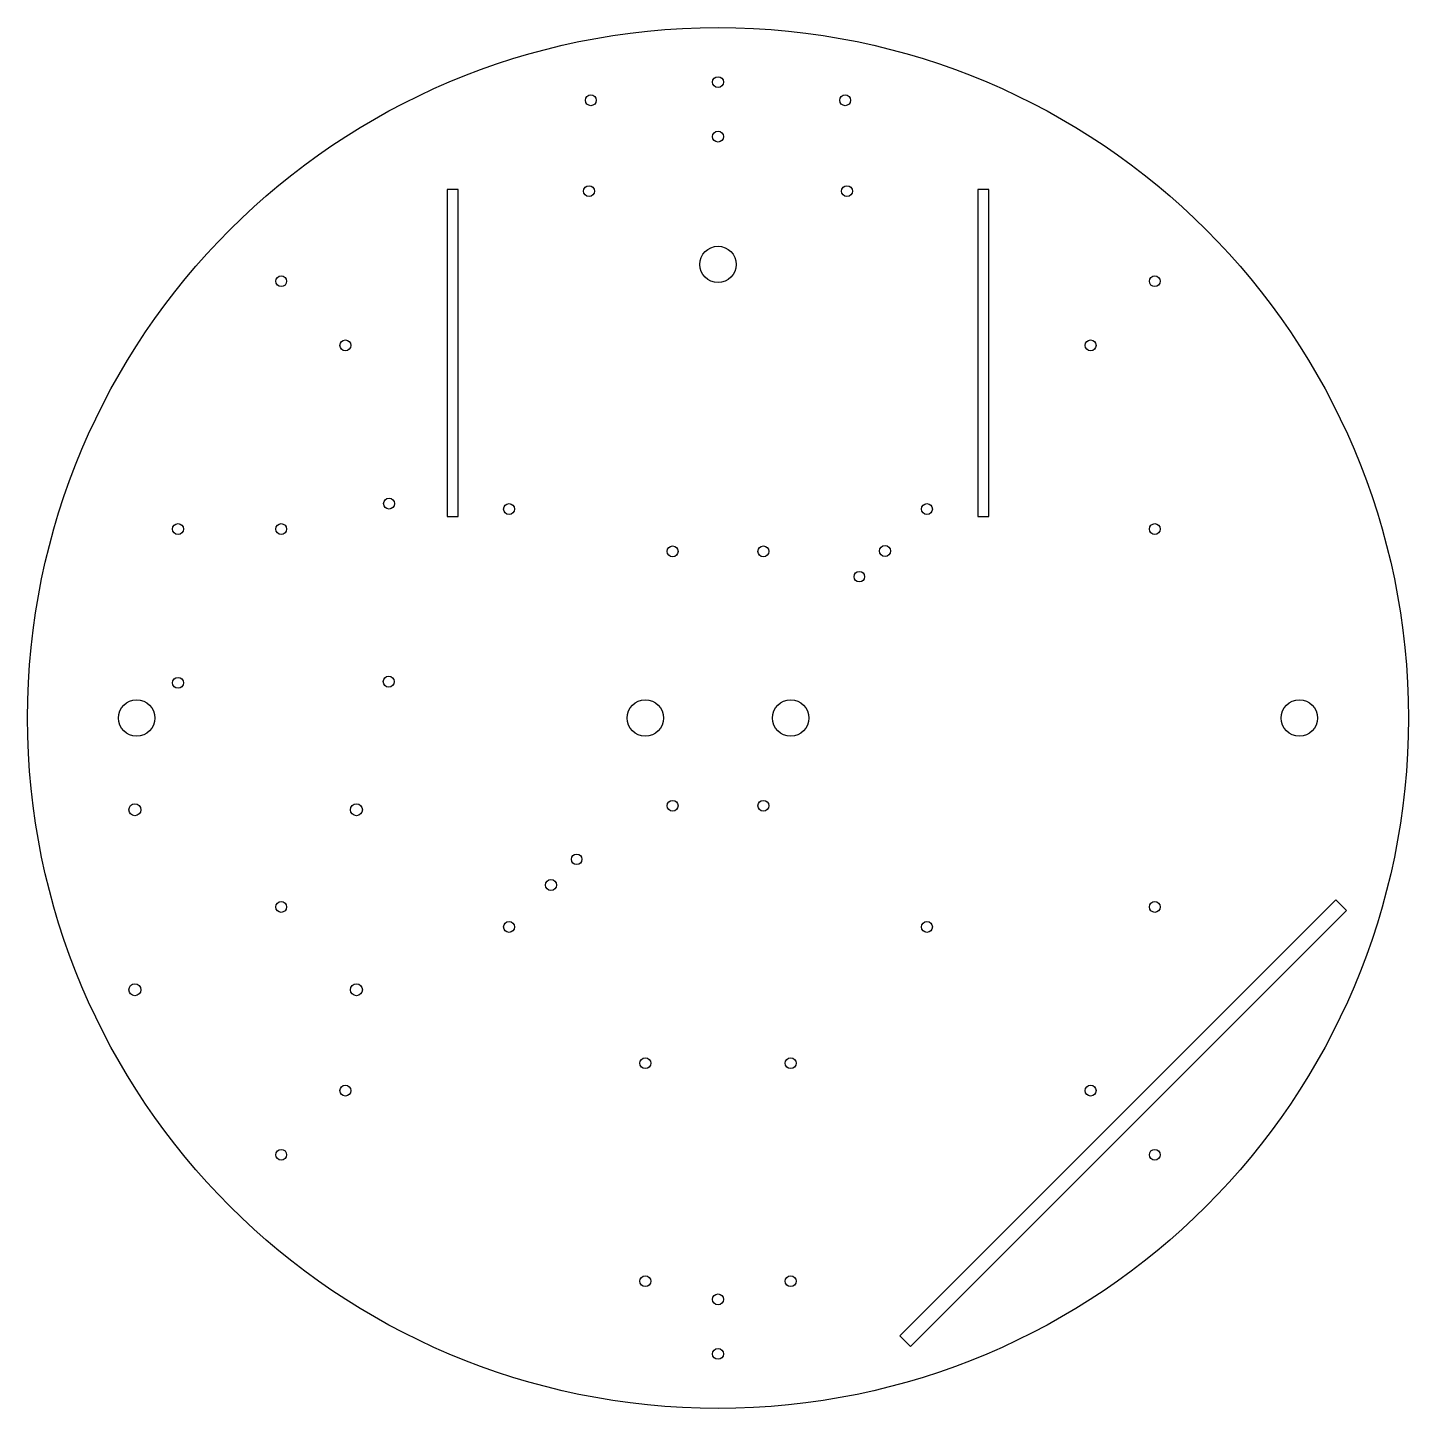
# Model space of a CAD drawing. Header units: millimetres. Extents: x 360 to 740, y -190 to 190.
import ezdxf

# ---------------------------------------------------------------- set-up
doc = ezdxf.new("R2010")
doc.units = ezdxf.units.MM
doc.layers.get('0').update_dxf_attribs({"linetype": 'CONTINUOUS'})

msp = doc.modelspace()

# ---------------------------------------------------------------- linework, layer by layer
for points in [[(475.5, 55.42), (478.5, 55.42), (478.5, 145.42), (475.5, 145.42)], [(621.5, 55.42), (624.5, 55.42), (624.5, 145.42), (621.5, 145.42)], [(723, -53), (720, -50), (600, -170), (603, -173)]]:
    msp.add_lwpolyline(points, close=True)
for centre, radius in [((550, 0), 190), ((550, 175), 1.5), ((515, 170), 1.5), ((585, 170), 1.5), ((550, 160), 1.5), ((514.5, 145), 1.5), ((585.5, 145), 1.5), ((550, 124.82), 5), ((429.79, 120.21), 1.5), ((670.21, 120.21), 1.5), ((447.47, 102.53), 1.5), ((652.53, 102.53), 1.5), ((459.47, 59), 1.5), ((492.5, 57.5), 1.5), ((607.5, 57.5), 1.5), ((401.39, 52), 1.5), ((429.79, 52), 1.5), ((670.21, 52), 1.5), ((537.5, 45.84), 1.5), ((562.5, 45.84), 1.5), ((595.96, 45.96), 1.5), ((588.89, 38.89), 1.46), ((459.39, 10), 1.5), ((401.39, 9.68), 1.5), ((390, 0), 5), ((530, 0), 5), ((570, 0), 5), ((710, 0), 5), ((537.5, -24.16), 1.5), ((562.5, -24.16), 1.5), ((389.52, -25.24), 1.65), ((450.48, -25.24), 1.65), ((511.11, -38.89), 1.46), ((504.04, -45.96), 1.5), ((429.79, -52), 1.5), ((670.21, -52), 1.5), ((492.5, -57.5), 1.5), ((607.5, -57.5), 1.5), ((389.52, -74.77), 1.65), ((450.48, -74.77), 1.65), ((530, -95), 1.5), ((570, -95), 1.5), ((447.47, -102.53), 1.5), ((652.53, -102.53), 1.5), ((429.79, -120.21), 1.5), ((670.21, -120.21), 1.5), ((530, -155), 1.5), ((570, -155), 1.5), ((550, -160), 1.5), ((550, -175), 1.5)]:
    msp.add_circle(centre, radius)

doc.saveas('drawing.dxf')
